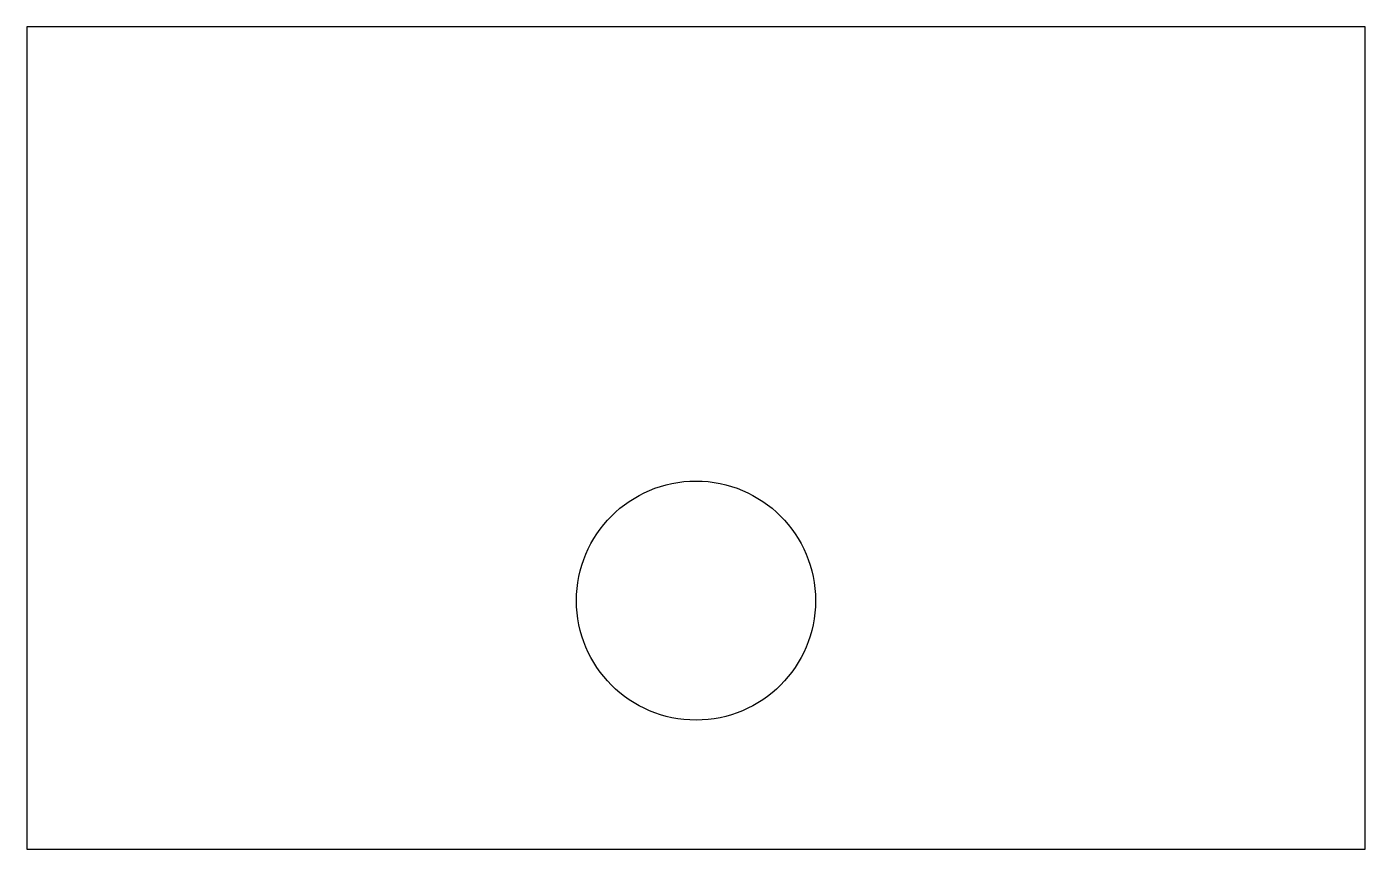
# Model space of a CAD drawing. Header units: millimetres. Extents: x -35 to 35, y -21.5 to 21.5.
import ezdxf

# ---------------------------------------------------------------- set-up
doc = ezdxf.new("R2010")
doc.units = ezdxf.units.MM

msp = doc.modelspace()

# ---------------------------------------------------------------- linework, layer by layer
for p, q in [((-35, 21.5, 5), (-35, -21.5, 5)), ((35, 21.5, 5), (-35, 21.5, 5)), ((35, -21.5, 5), (35, 21.5, 5)), ((-35, -21.5, 5), (35, -21.5, 5))]:
    msp.add_line(p, q)
msp.add_circle((0, -8.5, 5), 6.25)

doc.saveas('drawing.dxf')
